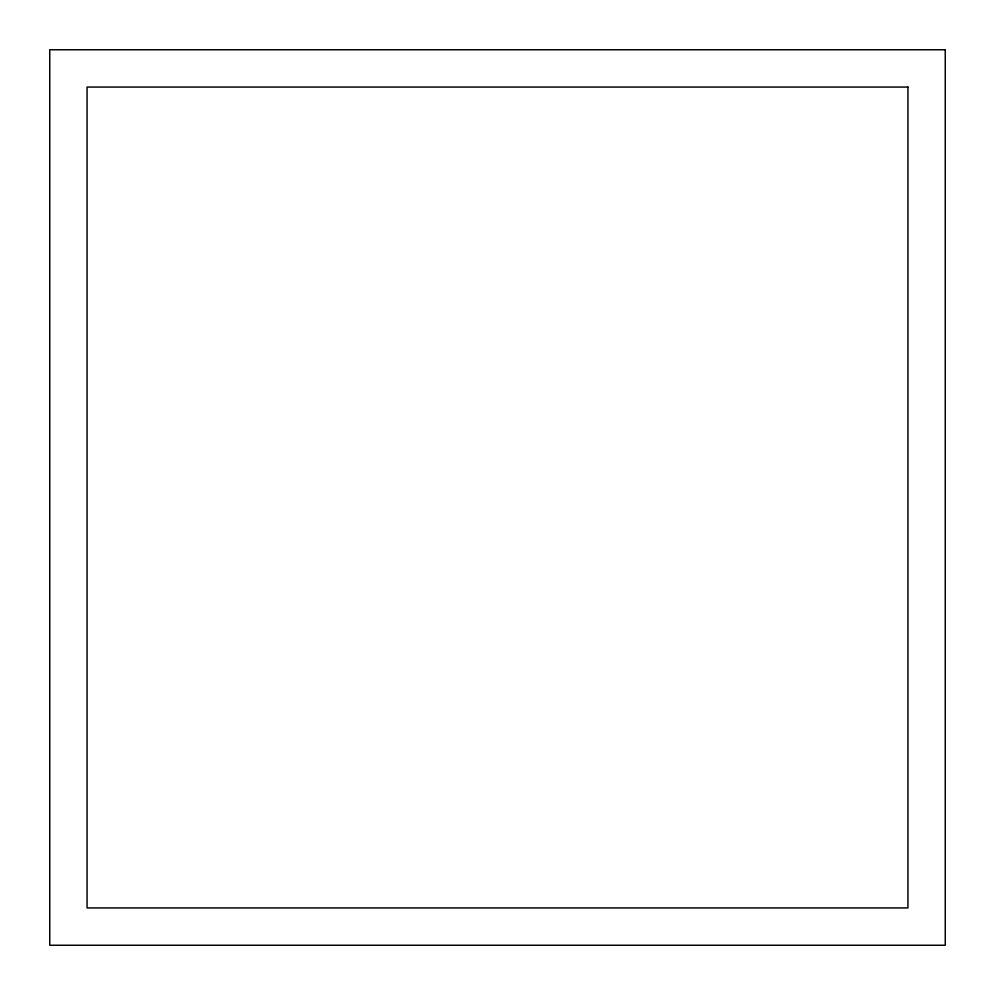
<?xml version="1.0" encoding="UTF-8"?>
<svg xmlns="http://www.w3.org/2000/svg" width="995" height="995" viewBox="0 0 995 995"><rect width="100%" height="100%" fill="white"/><g stroke="black" fill="none" stroke-linecap="round" stroke-linejoin="round"><path stroke-width="1.49" d="M945.25 49.75L49.75 49.75L49.75 945.25L945.25 945.25L945.25 49.75M907.937 87.062L87.062 87.062L87.062 907.937L907.937 907.937L907.937 87.062"/></g></svg>
